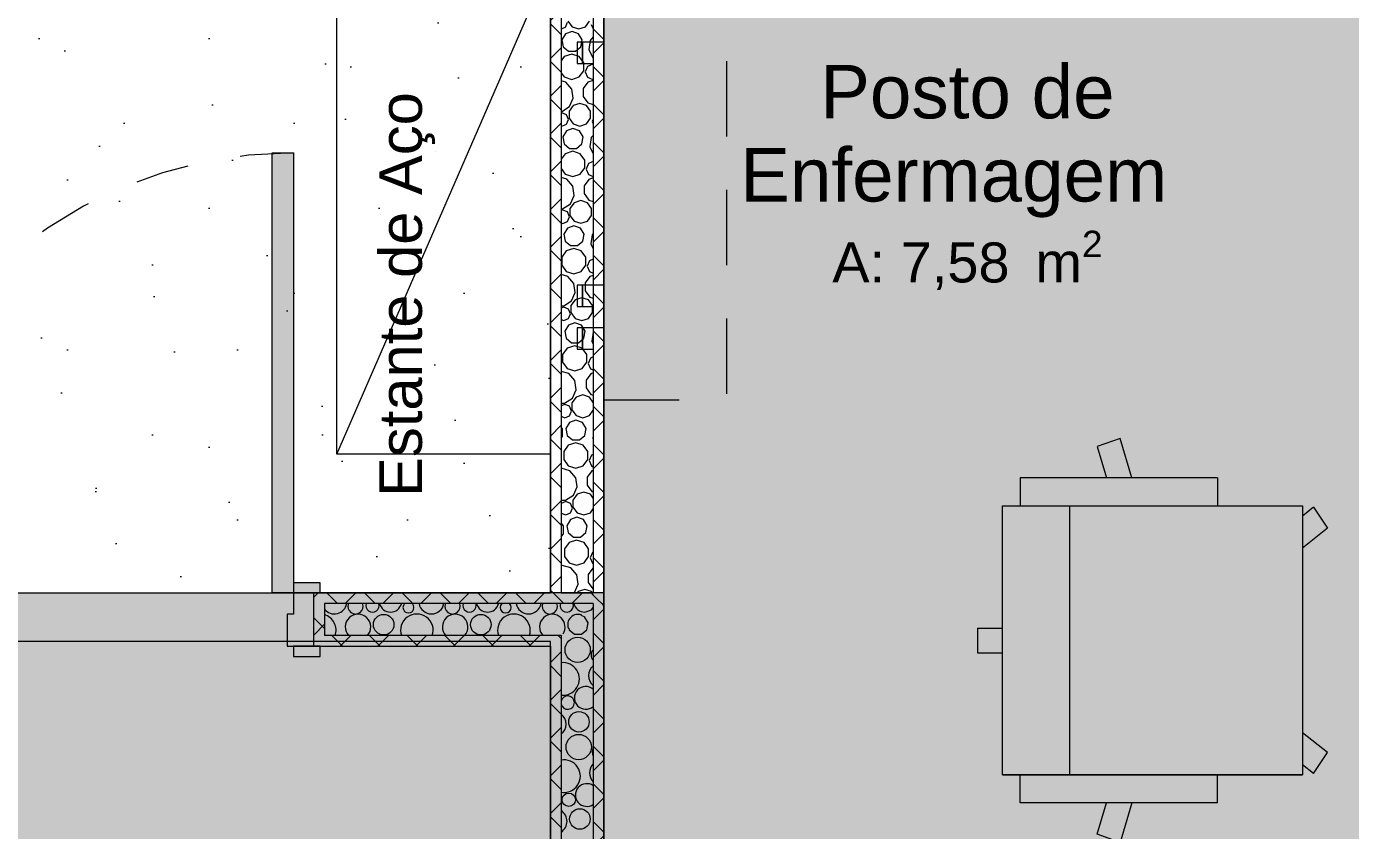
# Model space of a CAD drawing. Header units: metres. Extents: x -77 to 21.6, y -70.6 to -27.7.
# Drawn here: x -59.845 to -57.366, y -35.349 to -33.843 of the extents above; entities that cross this region are included whole.
import ezdxf

# ---------------------------------------------------------------- set-up
doc = ezdxf.new("R2010")
doc.units = ezdxf.units.M
doc.header["$MEASUREMENT"] = 0
doc.linetypes.add('Dashed', pattern=[0.07, 0.045, -0.025])
doc.linetypes.add('Hidden Line', pattern=[0.195611, 0.141111, -0.0545])
for name, color, linetype, lineweight, true_color in [('EQUIP - AR CONDICIONADO_Caneta_No__167', 7, 'Continuous', 13, 0x0035d5), ('LAJES.EST_Caneta_No__18', 7, 'Continuous', 0, 0xdfdfdf), ('LAJES.EST_Caneta_No__254', 7, 'Continuous', 0, 0xd1c9ad), ('MOBILIÁRIO_Caneta_No__19', 7, 'Continuous', 0, 0xe9e9e9), ('Portas Archicad_Caneta_No__9', 7, 'Continuous', 5, 0x020202), ('Portas Archicad_Caneta_No__97', 7, 'Continuous', 5, 0x6b6b6b), ('ZONA_Caneta_No__56', 7, 'Continuous', 0, 0xffe495)]:
    doc.layers.add(name, color=color, linetype=linetype, lineweight=lineweight, true_color=true_color)
for name, color, linetype, lineweight in [('LAJES.EST_Caneta_No__241', 7, 'Continuous', 13), ('LAJES.EST_Caneta_No__96', 252, 'Continuous', 0), ('MOBILIÁRIO_Caneta_No__96', 252, 'Continuous', 0), ('NOTAS-LAYOUT.EXEC_Caneta_No__99', 7, 'Continuous', 20), ('PAREDE CONSTRUIR_Caneta_No__241', 7, 'Continuous', 13), ('PAREDE CONSTRUIR_Caneta_No__83', 84, 'Continuous', 0), ('PAREDE CONSTRUIR_Caneta_No__96', 252, 'Continuous', 0), ('Portas Archicad_Caneta_No__241', 7, 'Continuous', 13), ('Selos de Zona Archicad_Caneta_No__11', 7, 'Continuous', 5)]:
    doc.layers.add(name, color=color, linetype=linetype, lineweight=lineweight)
for name, color, linetype in [('MOBILIÁRIO', 7, 'Continuous'), ('NOTAS-LAYOUT.EXEC', 7, 'Continuous'), ('PAREDE CONSTRUIR', 7, 'Continuous'), ('Portas Archicad', 7, 'Continuous'), ('ZONA', 7, 'Continuous')]:
    doc.layers.add(name, color=color, linetype=linetype)
doc.styles.add('GENERATED_STYLE_1', font='arial.ttf')
pattern_1 = [(45, (0, 0.5), (-0.159099, 0.159099), [0, -0.15, 0, -0.225]), (110, (0.5, 0.5), (0.21143084, 0.07695453), [0, -0.11, 0, -0.19])]
pattern_2 = [(45, (0, 0), (-0.03535534, 0.03535534), []), (135, (0, 0), (0.03535534, 0.03535534), [])]

# ---------------------------------------------------------------- blocks, each defined once
blk = doc.blocks.new('Posto de Enfermagem_9_15_6', base_point=(-58.0832, -34.1078))
at = {"layer": 'Selos de Zona Archicad_Caneta_No__11', "color": 7, "lineweight": 5, "insert": (-58.0832, -33.9151), "char_height": 0.1, "width": 1, "attachment_point": 2, "line_spacing_factor": 0.934219, "style": 'GENERATED_STYLE_1'}
blk.add_mtext('\\A1;{\\pqc;\\pt0,0.55;\\fArial|b0|i0|c0|p0;\\W1.000000;Posto de Enfermagem\\fArial|b0|i0|c0|p0;\\W1.000000;\\A1{\\H.66x;\\S^  ;}\\fArial|b0|i0|c0|p0;\\W1.000000;\\fArial|b0|i0|c0|p0;\\W1.000000;\\A1{\\H.66x;\\S^  ;}}', dxfattribs=at)
at = {"layer": 'Selos de Zona Archicad_Caneta_No__11', "color": 7, "lineweight": 5, "insert": (-58.0832, -34.2255), "char_height": 0.075, "attachment_point": 2, "style": 'GENERATED_STYLE_1'}
blk.add_mtext('\\A1;{\\pqc;\\pt0,0.55;\\fArial|b0|i0|c0|p0;\\W1.000000;A: 7,58\\fArial|b0|i0|c0|p0;\\W1.000000;\\A1{\\H.66x;\\S^  ;}\\fArial|b0|i0|c0|p0;\\W1.000000; m\\fArial|b0|i0|c0|p0;\\W1.000000;\\A1{\\H.66x;\\S2^  ;}}', dxfattribs=at)
blk = doc.blocks.new('*X75')
at = {"layer": 'PAREDE CONSTRUIR_Caneta_No__96', "color": 252, "linetype": 'Continuous', "lineweight": 0}
for centre, radius, start, end in [((-58.8333, -34.9272), 0.0125, 214.0469, 15.9768), ((-58.7996, -34.9183), 0.0213, 194.7425, 270.1726), ((-58.8604, -34.9677), 0.0239, 328.5151, 45.581), ((-58.8124, -34.9632), 0.0192, 68.4866, 201.5134)]:
    blk.add_arc(centre, radius, start, end, dxfattribs=at)
blk = doc.blocks.new('*X76')
at = {"layer": 'PAREDE CONSTRUIR_Caneta_No__96', "color": 252, "linetype": 'Continuous', "lineweight": 0}
for p, q in [((-58.8001, -34.9486), (-58.8063, -34.9463)), ((-58.7935, -34.9599), (-58.8001, -34.9486)), ((-58.7995, -34.9396), (-58.7871, -34.9356)), ((-58.7871, -34.9356), (-58.7837, -34.9308)), ((-58.8296, -34.9696), (-58.829, -34.9728)), ((-58.829, -34.9728), (-58.819, -34.9813)), ((-58.8058, -34.9813), (-58.7958, -34.9728)), ((-58.7958, -34.9728), (-58.7935, -34.9599)), ((-58.819, -34.9813), (-58.8058, -34.9813))]:
    blk.add_line(p, q, dxfattribs=at)
blk = doc.blocks.new('*X77')
at = {"layer": 'PAREDE CONSTRUIR_Caneta_No__96', "color": 252, "linetype": 'Continuous', "lineweight": 0}
for centre, radius in [((-58.8129, -35.0104), 0.0237), ((-58.8105, -35.1452), 0.0192), ((-58.811, -35.1924), 0.0237), ((-58.8296, -35.2912), 0.0125), ((-58.8087, -35.3272), 0.0192)]:
    blk.add_circle(centre, radius, dxfattribs=at)
for centre, radius, start, end in [((-58.8604, -34.9677), 0.0239, 314.419, 317.534), ((-58.7734, -35.02), 0.0143, 136.2634, 223.7366), ((-58.8403, -35.0649), 0.0306, 263.6659, 96.3341), ((-58.7686, -35.0586), 0.0239, 129.4586, 230.5414), ((-58.7978, -35.1003), 0.0213, 48.5933, 311.4067), ((-58.8315, -35.1092), 0.0125, 192.4597, 167.5403), ((-58.8586, -35.1496), 0.0239, 308.4756, 51.5244), ((-58.7715, -35.202), 0.0143, 148.4535, 211.5465), ((-58.8385, -35.2469), 0.0306, 260.1601, 99.8399), ((-58.7667, -35.2406), 0.0239, 135.4991, 224.5009), ((-58.7959, -35.2823), 0.0213, 54.9517, 305.0483), ((-58.8567, -35.3316), 0.0239, 302.988, 57.012)]:
    blk.add_arc(centre, radius, start, end, dxfattribs=at)
blk = doc.blocks.new('*X125')
at = {"layer": 'PAREDE CONSTRUIR_Caneta_No__96', "color": 252, "linetype": 'Continuous', "lineweight": 0}
for centre in [(-59.1761, -34.9632), (-58.9942, -34.9632)]:
    blk.add_circle(centre, 0.0192, dxfattribs=at)
for centre, radius, start, end in [((-59.2685, -34.9194), 0.0237, 218.0146, 349.4516), ((-59.2289, -34.929), 0.0143, 158.5652, 21.4348), ((-59.197, -34.9272), 0.0125, 164.0233, 15.9767), ((-59.1633, -34.9183), 0.0213, 194.7425, 345.2575), ((-59.1297, -34.9311), 0.0103, 135.1079, 44.8921), ((-59.0866, -34.9194), 0.0237, 190.5484, 349.4516), ((-59.0471, -34.929), 0.0143, 158.5652, 21.4348), ((-59.0152, -34.9272), 0.0125, 164.0233, 15.9767), ((-58.9815, -34.9183), 0.0213, 194.7426, 345.2574), ((-58.9478, -34.9311), 0.0103, 135.1079, 44.892), ((-58.9048, -34.9194), 0.0237, 190.5484, 349.4516), ((-58.8652, -34.929), 0.0143, 158.5653, 21.4347), ((-58.8333, -34.9272), 0.0125, 164.0234, 214.0469), ((-59.2959, -34.9739), 0.0306, 341.1757, 73.2907), ((-59.2241, -34.9677), 0.0239, 317.534, 222.466), ((-59.114, -34.9739), 0.0306, 341.1757, 198.8243), ((-59.0423, -34.9677), 0.0239, 317.534, 222.466), ((-58.9322, -34.9739), 0.0306, 341.1757, 198.8243), ((-58.8604, -34.9677), 0.0239, 45.581, 222.466)]:
    blk.add_arc(centre, radius, start, end, dxfattribs=at)
blk = doc.blocks.new('Door 26_9')
at = {"layer": 'Portas Archicad', "linetype": 'Continuous', "lineweight": 0, "true_color": 0xffffff}
for points in [[(0.412, 0.824), (0.372, 0.824), (0.372, 0), (0.412, 0)], [(-0.412, 0.019), (-0.462, 0.019), (-0.462, 0), (-0.412, 0)], [(-0.4, -0.1), (-0.4, -0.04), (-0.412, -0.04), (-0.412, 0), (-0.45, 0), (-0.45, -0.1)], [(0.45, -0.1), (0.45, 0), (0.412, 0), (0.412, -0.04), (0.4, -0.04), (0.4, -0.1)], [(0.412, 0), (0.462, 0), (0.462, 0.019), (0.412, 0.019)], [(-0.412, -0.1), (-0.462, -0.1), (-0.462, -0.119), (-0.412, -0.119)], [(0.412, -0.119), (0.462, -0.119), (0.462, -0.1), (0.412, -0.1)]]:
    blk.add_hatch(color=7, dxfattribs=at).paths.add_polyline_path(points)
at = {"layer": 'Portas Archicad_Caneta_No__241', "color": 7, "linetype": 'Continuous', "lineweight": 13}
for p, q in [((-0.462, 0), (-0.45, 0)), ((-0.462, 0), (-0.45, 0)), ((-0.45, -0.02), (-0.45, 0)), ((-0.45, -0.02), (-0.45, 0)), ((-0.45, -0.02), (-0.45, 0)), ((-0.45, -0.02), (-0.45, 0)), ((0.45, 0), (0.462, 0)), ((0.45, 0), (0.462, 0)), ((0.45, -0.02), (0.45, 0)), ((0.45, -0.02), (0.45, 0)), ((0.45, -0.02), (0.45, 0)), ((0.45, -0.02), (0.45, 0)), ((-0.45, -0.08), (-0.45, -0.02)), ((-0.45, -0.08), (-0.45, -0.02)), ((-0.45, -0.08), (-0.45, -0.02)), ((-0.45, -0.08), (-0.45, -0.02)), ((0.45, -0.08), (0.45, -0.02)), ((0.45, -0.08), (0.45, -0.02)), ((0.45, -0.08), (0.45, -0.02)), ((0.45, -0.08), (0.45, -0.02)), ((-0.45, -0.1), (-0.45, -0.08)), ((-0.45, -0.1), (-0.45, -0.08)), ((0.45, -0.1), (0.45, -0.08)), ((0.45, -0.1), (0.45, -0.08)), ((-0.462, -0.1), (-0.45, -0.1)), ((-0.462, -0.1), (-0.45, -0.1)), ((0.45, -0.1), (0.462, -0.1)), ((0.45, -0.1), (0.462, -0.1))]:
    blk.add_line(p, q, dxfattribs=at)
at = {"layer": 'Portas Archicad_Caneta_No__9', "color": 18, "linetype": 'Continuous', "lineweight": 5, "true_color": 0x020202}
for p, q in [((0.372, 0), (0.372, 0.824)), ((0.372, 0.824), (0.412, 0.824)), ((0.412, 0.824), (0.412, 0)), ((-0.412, 0.019), (-0.462, 0.019)), ((-0.462, 0.019), (-0.462, 0)), ((-0.462, 0), (-0.412, 0)), ((-0.412, 0), (-0.45, 0)), ((-0.45, 0), (-0.45, -0.1)), ((-0.412, 0), (-0.412, 0.019)), ((-0.412, -0.04), (-0.412, 0)), ((0.412, 0), (0.372, 0)), ((0.462, 0.019), (0.412, 0.019)), ((0.412, 0.019), (0.412, 0)), ((0.412, 0), (0.462, 0)), ((0.45, 0), (0.412, 0)), ((0.412, 0), (0.412, -0.04)), ((0.45, -0.1), (0.45, 0)), ((0.462, 0), (0.462, 0.019)), ((-0.4, -0.04), (-0.412, -0.04)), ((-0.4, -0.1), (-0.4, -0.04)), ((0.412, -0.04), (0.4, -0.04)), ((0.4, -0.04), (0.4, -0.1)), ((-0.412, -0.1), (-0.462, -0.1)), ((-0.462, -0.1), (-0.462, -0.119)), ((-0.462, -0.119), (-0.412, -0.119)), ((-0.45, -0.1), (-0.4, -0.1)), ((-0.412, -0.119), (-0.412, -0.1)), ((0.4, -0.1), (0.45, -0.1)), ((0.462, -0.1), (0.412, -0.1)), ((0.412, -0.1), (0.412, -0.119)), ((0.412, -0.119), (0.462, -0.119)), ((0.462, -0.119), (0.462, -0.1))]:
    blk.add_line(p, q, dxfattribs=at)
at = {"layer": 'Portas Archicad_Caneta_No__97', "color": 251, "linetype": 'Dashed', "lineweight": 5, "true_color": 0x6b6b6b}
blk.add_arc((0.412, 0), 0.824, 90, 180, dxfattribs=at)
blk = doc.blocks.new('*X140')
at = {"layer": 'PAREDE CONSTRUIR_Caneta_No__96', "color": 252, "linetype": 'Continuous', "lineweight": 0}
for p, q in [((-58.8356, -33.8441), (-58.8319, -33.8352)), ((-58.831, -33.8329), (-58.8233, -33.8436)), ((-58.7983, -33.8436), (-58.7905, -33.8329)), ((-58.7874, -33.8391), (-58.7844, -33.8464)), ((-58.8437, -33.8475), (-58.8356, -33.8441)), ((-58.8358, -33.8566), (-58.8424, -33.8679)), ((-58.8235, -33.8521), (-58.8358, -33.8566)), ((-58.8112, -33.8566), (-58.8235, -33.8521)), ((-58.8233, -33.8436), (-58.8108, -33.8476)), ((-58.8046, -33.8679), (-58.8112, -33.8566)), ((-58.8108, -33.8476), (-58.7983, -33.8436)), ((-58.7837, -33.8627), (-58.7893, -33.8692)), ((-58.7844, -33.8464), (-58.7837, -33.8467)), ((-58.8424, -33.8679), (-58.8401, -33.8809)), ((-58.8401, -33.8809), (-58.8301, -33.8893)), ((-58.817, -33.8893), (-58.8069, -33.8809)), ((-58.8069, -33.8809), (-58.8046, -33.8679)), ((-58.7893, -33.8692), (-58.7918, -33.8863)), ((-58.7918, -33.8863), (-58.7846, -33.9019)), ((-58.8379, -33.8993), (-58.8437, -33.9073)), ((-58.824, -33.8948), (-58.8379, -33.8993)), ((-58.8301, -33.8893), (-58.817, -33.8893)), ((-58.8101, -33.8993), (-58.824, -33.8948)), ((-58.8015, -33.9111), (-58.8101, -33.8993)), ((-58.8015, -33.9258), (-58.8015, -33.9111)), ((-58.7845, -33.9137), (-58.7946, -33.9179)), ((-58.7846, -33.9019), (-58.7837, -33.9025)), ((-58.7837, -33.914), (-58.7845, -33.9137)), ((-58.8437, -33.9296), (-58.8379, -33.9376)), ((-58.8379, -33.9376), (-58.824, -33.9421)), ((-58.824, -33.9421), (-58.8101, -33.9376)), ((-58.8101, -33.9376), (-58.8015, -33.9258)), ((-58.7946, -33.9179), (-58.7988, -33.928)), ((-58.7988, -33.928), (-58.7946, -33.9381)), ((-58.7946, -33.9381), (-58.7845, -33.9423)), ((-58.8349, -33.9472), (-58.8437, -33.9446)), ((-58.8236, -33.9602), (-58.8349, -33.9472)), ((-58.8212, -33.9773), (-58.8236, -33.9602)), ((-58.7937, -33.9474), (-58.8024, -33.9593)), ((-58.8024, -33.9593), (-58.8024, -33.974)), ((-58.7837, -33.9441), (-58.7937, -33.9474)), ((-58.7845, -33.9423), (-58.7837, -33.942)), ((-58.8283, -33.9929), (-58.8212, -33.9773)), ((-58.8089, -33.9871), (-58.8214, -33.9911)), ((-58.7964, -33.9911), (-58.8089, -33.9871)), ((-58.8024, -33.974), (-58.7937, -33.986)), ((-58.7937, -33.986), (-58.7837, -33.9892)), ((-58.8437, -34.0023), (-58.8428, -34.0023)), ((-58.8426, -34.0047), (-58.8437, -34.0052)), ((-58.8428, -34.0023), (-58.8283, -33.9929)), ((-58.8337, -34.0084), (-58.8426, -34.0047)), ((-58.8301, -34.0172), (-58.8337, -34.0084)), ((-58.8214, -33.9911), (-58.8291, -34.0018)), ((-58.8291, -34.0018), (-58.8291, -34.0149)), ((-58.7887, -34.0018), (-58.7964, -33.9911)), ((-58.7887, -34.0149), (-58.7887, -34.0018)), ((-58.8437, -34.0293), (-58.8426, -34.0298)), ((-58.8426, -34.0298), (-58.8337, -34.0261)), ((-58.8217, -34.0341), (-58.834, -34.0386)), ((-58.8337, -34.0261), (-58.8301, -34.0172)), ((-58.8291, -34.0149), (-58.8214, -34.0256)), ((-58.8093, -34.0386), (-58.8217, -34.0341)), ((-58.8214, -34.0256), (-58.8089, -34.0296)), ((-58.8089, -34.0296), (-58.7964, -34.0256)), ((-58.7964, -34.0256), (-58.7887, -34.0149)), ((-58.7837, -34.0166), (-58.7856, -34.0211)), ((-58.7856, -34.0211), (-58.7837, -34.0255)), ((-58.834, -34.0386), (-58.8405, -34.0499)), ((-58.8405, -34.0499), (-58.8383, -34.0628)), ((-58.8028, -34.0499), (-58.8093, -34.0386)), ((-58.8051, -34.0628), (-58.8028, -34.0499)), ((-58.7874, -34.0512), (-58.7899, -34.0683)), ((-58.7837, -34.0469), (-58.7874, -34.0512)), ((-58.8361, -34.0813), (-58.8437, -34.0918)), ((-58.8383, -34.0628), (-58.8282, -34.0713)), ((-58.8222, -34.0768), (-58.8361, -34.0813)), ((-58.8282, -34.0713), (-58.8151, -34.0713)), ((-58.8083, -34.0813), (-58.8222, -34.0768)), ((-58.8151, -34.0713), (-58.8051, -34.0628)), ((-58.7997, -34.0931), (-58.8083, -34.0813)), ((-58.7899, -34.0683), (-58.7837, -34.0818)), ((-58.8437, -34.1091), (-58.8361, -34.1196)), ((-58.8083, -34.1196), (-58.7997, -34.1078)), ((-58.7997, -34.1078), (-58.7997, -34.0931)), ((-58.7928, -34.0999), (-58.797, -34.11)), ((-58.797, -34.11), (-58.7928, -34.1201)), ((-58.7837, -34.0961), (-58.7928, -34.0999)), ((-58.8331, -34.1291), (-58.8437, -34.126)), ((-58.8361, -34.1196), (-58.8222, -34.1241)), ((-58.8218, -34.1422), (-58.8331, -34.1291)), ((-58.8222, -34.1241), (-58.8083, -34.1196)), ((-58.7918, -34.1294), (-58.8005, -34.1413)), ((-58.7928, -34.1201), (-58.7837, -34.1239)), ((-58.7837, -34.1267), (-58.7918, -34.1294)), ((-58.8265, -34.1749), (-58.8193, -34.1593)), ((-58.8193, -34.1593), (-58.8218, -34.1422)), ((-58.8005, -34.1413), (-58.8005, -34.156)), ((-58.8005, -34.156), (-58.7918, -34.168)), ((-58.8437, -34.1843), (-58.841, -34.1843)), ((-58.841, -34.1843), (-58.8265, -34.1749)), ((-58.8196, -34.1731), (-58.8273, -34.1838)), ((-58.8273, -34.1838), (-58.8273, -34.1969)), ((-58.8071, -34.1691), (-58.8196, -34.1731)), ((-58.7946, -34.1731), (-58.8071, -34.1691)), ((-58.7868, -34.1838), (-58.7946, -34.1731)), ((-58.7918, -34.168), (-58.7837, -34.1706)), ((-58.7868, -34.1969), (-58.7868, -34.1838)), ((-58.8407, -34.1867), (-58.8437, -34.1879)), ((-58.8437, -34.2105), (-58.8407, -34.2118)), ((-58.8319, -34.1904), (-58.8407, -34.1867)), ((-58.8407, -34.2118), (-58.8319, -34.2081)), ((-58.8282, -34.1992), (-58.8319, -34.1904)), ((-58.8319, -34.2081), (-58.8282, -34.1992)), ((-58.8273, -34.1969), (-58.8196, -34.2076)), ((-58.8196, -34.2076), (-58.8071, -34.2116)), ((-58.8071, -34.2116), (-58.7946, -34.2076)), ((-58.7946, -34.2076), (-58.7868, -34.1969)), ((-58.8321, -34.2206), (-58.8387, -34.2319)), ((-58.8387, -34.2319), (-58.8364, -34.2448)), ((-58.8198, -34.2161), (-58.8321, -34.2206)), ((-58.8075, -34.2206), (-58.8198, -34.2161)), ((-58.8009, -34.2319), (-58.8075, -34.2206)), ((-58.8032, -34.2448), (-58.8009, -34.2319)), ((-58.7856, -34.2332), (-58.788, -34.2502)), ((-58.7837, -34.231), (-58.7856, -34.2332)), ((-58.8364, -34.2448), (-58.8264, -34.2533)), ((-58.8203, -34.2588), (-58.8342, -34.2633)), ((-58.8264, -34.2533), (-58.8132, -34.2533)), ((-58.8064, -34.2633), (-58.8203, -34.2588)), ((-58.8132, -34.2533), (-58.8032, -34.2448)), ((-58.788, -34.2502), (-58.7837, -34.2597)), ((-58.8342, -34.2633), (-58.8428, -34.2751)), ((-58.8428, -34.2751), (-58.8428, -34.2897)), ((-58.7978, -34.2751), (-58.8064, -34.2633)), ((-58.7978, -34.2897), (-58.7978, -34.2751)), ((-58.7909, -34.2819), (-58.7951, -34.292)), ((-58.7837, -34.2789), (-58.7909, -34.2819)), ((-58.8312, -34.3111), (-58.8437, -34.3075)), ((-58.8428, -34.2897), (-58.8342, -34.3016)), ((-58.8342, -34.3016), (-58.8203, -34.3061)), ((-58.8203, -34.3061), (-58.8064, -34.3016)), ((-58.8064, -34.3016), (-58.7978, -34.2897)), ((-58.7951, -34.292), (-58.7909, -34.3021)), ((-58.7909, -34.3021), (-58.7837, -34.3051)), ((-58.7837, -34.3093), (-58.79, -34.3114)), ((-58.8199, -34.3242), (-58.8312, -34.3111)), ((-58.8175, -34.3412), (-58.8199, -34.3242)), ((-58.79, -34.3114), (-58.7987, -34.3233)), ((-58.7987, -34.3233), (-58.7987, -34.338)), ((-58.8391, -34.3663), (-58.8246, -34.3569)), ((-58.8177, -34.3551), (-58.8254, -34.3658)), ((-58.8246, -34.3569), (-58.8175, -34.3412)), ((-58.8052, -34.3511), (-58.8177, -34.3551)), ((-58.7927, -34.3551), (-58.8052, -34.3511)), ((-58.7987, -34.338), (-58.79, -34.35)), ((-58.785, -34.3658), (-58.7927, -34.3551)), ((-58.79, -34.35), (-58.7837, -34.352)), ((-58.8437, -34.3663), (-58.8391, -34.3663)), ((-58.8389, -34.3687), (-58.8437, -34.3707)), ((-58.83, -34.3724), (-58.8389, -34.3687)), ((-58.8264, -34.3812), (-58.83, -34.3724)), ((-58.83, -34.3901), (-58.8264, -34.3812)), ((-58.8254, -34.3658), (-58.8254, -34.3789)), ((-58.8254, -34.3789), (-58.8177, -34.3896)), ((-58.7927, -34.3896), (-58.785, -34.3789)), ((-58.785, -34.3789), (-58.785, -34.3658)), ((-58.8437, -34.3918), (-58.8389, -34.3938)), ((-58.8389, -34.3938), (-58.83, -34.3901)), ((-58.8303, -34.4026), (-58.8368, -34.4139)), ((-58.818, -34.3981), (-58.8303, -34.4026)), ((-58.8056, -34.4026), (-58.818, -34.3981)), ((-58.8177, -34.3896), (-58.8052, -34.3936)), ((-58.7991, -34.4139), (-58.8056, -34.4026)), ((-58.8052, -34.3936), (-58.7927, -34.3896)), ((-58.8433, -34.4143), (-58.8437, -34.4137)), ((-58.8437, -34.4296), (-58.8433, -34.429)), ((-58.8433, -34.429), (-58.8433, -34.4143)), ((-58.8368, -34.4139), (-58.8346, -34.4268)), ((-58.8346, -34.4268), (-58.8245, -34.4353)), ((-58.8114, -34.4353), (-58.8013, -34.4268)), ((-58.8013, -34.4268), (-58.7991, -34.4139)), ((-58.7837, -34.4152), (-58.7862, -34.4322)), ((-58.7862, -34.4322), (-58.7837, -34.4377)), ((-58.7837, -34.4151), (-58.7837, -34.4152)), ((-58.8324, -34.4453), (-58.841, -34.4571)), ((-58.841, -34.4571), (-58.841, -34.4717)), ((-58.8185, -34.4408), (-58.8324, -34.4453)), ((-58.8245, -34.4353), (-58.8114, -34.4353)), ((-58.8046, -34.4453), (-58.8185, -34.4408)), ((-58.796, -34.4571), (-58.8046, -34.4453)), ((-58.796, -34.4717), (-58.796, -34.4571)), ((-58.841, -34.4717), (-58.8324, -34.4836)), ((-58.8324, -34.4836), (-58.8185, -34.4881)), ((-58.8185, -34.4881), (-58.8046, -34.4836)), ((-58.8046, -34.4836), (-58.796, -34.4717)), ((-58.7891, -34.4639), (-58.7932, -34.474)), ((-58.7932, -34.474), (-58.7891, -34.4841)), ((-58.7837, -34.4617), (-58.7891, -34.4639)), ((-58.7891, -34.4841), (-58.7837, -34.4863)), ((-58.8294, -34.4931), (-58.8437, -34.4889)), ((-58.8181, -34.5062), (-58.8294, -34.4931)), ((-58.8156, -34.5232), (-58.8181, -34.5062)), ((-58.7881, -34.4934), (-58.7968, -34.5053)), ((-58.7968, -34.5053), (-58.7968, -34.52)), ((-58.7837, -34.4919), (-58.7881, -34.4934)), ((-58.8228, -34.5389), (-58.8156, -34.5232)), ((-58.8033, -34.5331), (-58.8159, -34.5371)), ((-58.7908, -34.5371), (-58.8033, -34.5331)), ((-58.7968, -34.52), (-58.7881, -34.532)), ((-58.7881, -34.532), (-58.7837, -34.5334)), ((-58.8437, -34.5483), (-58.8373, -34.5483)), ((-58.837, -34.5507), (-58.8437, -34.5534)), ((-58.8373, -34.5483), (-58.8228, -34.5389)), ((-58.8282, -34.5543), (-58.837, -34.5507)), ((-58.8245, -34.5632), (-58.8282, -34.5543)), ((-58.8159, -34.5371), (-58.8236, -34.5478)), ((-58.8236, -34.5478), (-58.8236, -34.5609)), ((-58.7837, -34.5469), (-58.7908, -34.5371)), ((-58.8437, -34.573), (-58.837, -34.5757)), ((-58.837, -34.5757), (-58.8282, -34.5721)), ((-58.8161, -34.5801), (-58.8284, -34.5846)), ((-58.8282, -34.5721), (-58.8245, -34.5632)), ((-58.8236, -34.5609), (-58.8159, -34.5716)), ((-58.8038, -34.5846), (-58.8161, -34.5801)), ((-58.8159, -34.5716), (-58.8033, -34.5756)), ((-58.8033, -34.5756), (-58.7908, -34.5716)), ((-58.7908, -34.5716), (-58.7837, -34.5618)), ((-58.8414, -34.5963), (-58.8437, -34.5931)), ((-58.8414, -34.611), (-58.8414, -34.5963)), ((-58.8284, -34.5846), (-58.835, -34.5959)), ((-58.835, -34.5959), (-58.8327, -34.6088)), ((-58.7972, -34.5959), (-58.8038, -34.5846)), ((-58.7995, -34.6088), (-58.7972, -34.5959)), ((-58.8437, -34.6142), (-58.8414, -34.611)), ((-58.8305, -34.6273), (-58.8391, -34.6391)), ((-58.8327, -34.6088), (-58.8227, -34.6173)), ((-58.8166, -34.6228), (-58.8305, -34.6273)), ((-58.8227, -34.6173), (-58.8095, -34.6173)), ((-58.8027, -34.6273), (-58.8166, -34.6228)), ((-58.8095, -34.6173), (-58.7995, -34.6088)), ((-58.7941, -34.6391), (-58.8027, -34.6273)), ((-58.7837, -34.6099), (-58.7843, -34.6142)), ((-58.7843, -34.6142), (-58.7837, -34.6156)), ((-58.8391, -34.6391), (-58.8391, -34.6537)), ((-58.8391, -34.6537), (-58.8305, -34.6656)), ((-58.8027, -34.6656), (-58.7941, -34.6537)), ((-58.7941, -34.6537), (-58.7941, -34.6391)), ((-58.7872, -34.6459), (-58.7914, -34.656)), ((-58.7914, -34.656), (-58.7872, -34.6661)), ((-58.7837, -34.6444), (-58.7872, -34.6459)), ((-58.8275, -34.6751), (-58.8437, -34.6704)), ((-58.8305, -34.6656), (-58.8166, -34.6701)), ((-58.8162, -34.6882), (-58.8275, -34.6751)), ((-58.8166, -34.6701), (-58.8027, -34.6656)), ((-58.7863, -34.6754), (-58.7949, -34.6873)), ((-58.7872, -34.6661), (-58.7837, -34.6675)), ((-58.7837, -34.6745), (-58.7863, -34.6754)), ((-58.8209, -34.7209), (-58.8138, -34.7052)), ((-58.8138, -34.7052), (-58.8162, -34.6882)), ((-58.7949, -34.6873), (-58.7949, -34.702)), ((-58.7949, -34.702), (-58.7863, -34.714)), ((-58.8437, -34.7303), (-58.8354, -34.7303)), ((-58.8354, -34.7303), (-58.8209, -34.7209)), ((-58.814, -34.7191), (-58.8217, -34.7298)), ((-58.8217, -34.7298), (-58.8217, -34.7429)), ((-58.8015, -34.7151), (-58.814, -34.7191)), ((-58.789, -34.7191), (-58.8015, -34.7151)), ((-58.7837, -34.7264), (-58.789, -34.7191)), ((-58.7863, -34.714), (-58.7837, -34.7148)), ((-58.8352, -34.7327), (-58.8437, -34.7362)), ((-58.8437, -34.7542), (-58.8352, -34.7577)), ((-58.8263, -34.7363), (-58.8352, -34.7327)), ((-58.8352, -34.7577), (-58.8263, -34.7541)), ((-58.8226, -34.7452), (-58.8263, -34.7363)), ((-58.8263, -34.7541), (-58.8226, -34.7452)), ((-58.8217, -34.7429), (-58.814, -34.7536)), ((-58.814, -34.7536), (-58.8015, -34.7576)), ((-58.8015, -34.7576), (-58.789, -34.7536)), ((-58.789, -34.7536), (-58.7837, -34.7463)), ((-58.8396, -34.7783), (-58.8437, -34.7726)), ((-58.8396, -34.793), (-58.8396, -34.7783)), ((-58.8266, -34.7666), (-58.8331, -34.7779)), ((-58.8331, -34.7779), (-58.8309, -34.7908)), ((-58.8142, -34.7621), (-58.8266, -34.7666)), ((-58.8019, -34.7666), (-58.8142, -34.7621)), ((-58.7954, -34.7779), (-58.8019, -34.7666)), ((-58.7976, -34.7908), (-58.7954, -34.7779)), ((-58.8437, -34.7987), (-58.8396, -34.793)), ((-58.8309, -34.7908), (-58.8208, -34.7993)), ((-58.8148, -34.8048), (-58.8287, -34.8093)), ((-58.8208, -34.7993), (-58.8077, -34.7993)), ((-58.8009, -34.8093), (-58.8148, -34.8048)), ((-58.8077, -34.7993), (-58.7976, -34.7908)), ((-58.8287, -34.8093), (-58.8373, -34.8211)), ((-58.8373, -34.8211), (-58.8373, -34.8357)), ((-58.7923, -34.8211), (-58.8009, -34.8093)), ((-58.7923, -34.8357), (-58.7923, -34.8211)), ((-58.7853, -34.8279), (-58.7895, -34.838)), ((-58.7837, -34.8272), (-58.7853, -34.8279)), ((-58.8422, -34.8523), (-58.8437, -34.8527)), ((-58.8256, -34.8571), (-58.8422, -34.8523)), ((-58.8373, -34.8357), (-58.8287, -34.8476)), ((-58.8287, -34.8476), (-58.8148, -34.8521)), ((-58.8148, -34.8521), (-58.8009, -34.8476)), ((-58.8009, -34.8476), (-58.7923, -34.8357)), ((-58.7895, -34.838), (-58.7853, -34.8481)), ((-58.7853, -34.8481), (-58.7837, -34.8488)), ((-58.8144, -34.8702), (-58.8256, -34.8571)), ((-58.8119, -34.8872), (-58.8144, -34.8702)), ((-58.7844, -34.8574), (-58.7931, -34.8693)), ((-58.7931, -34.8693), (-58.7931, -34.884)), ((-58.7837, -34.8571), (-58.7844, -34.8574)), ((-58.8204, -34.9038), (-58.8191, -34.9029)), ((-58.8191, -34.9029), (-58.8119, -34.8872)), ((-58.8121, -34.9011), (-58.8141, -34.9038)), ((-58.7996, -34.8971), (-58.8121, -34.9011)), ((-58.7871, -34.9011), (-58.7996, -34.8971)), ((-58.7931, -34.884), (-58.7844, -34.8959)), ((-58.7852, -34.9038), (-58.7871, -34.9011)), ((-58.7844, -34.8959), (-58.7837, -34.8962))]:
    blk.add_line(p, q, dxfattribs=at)
blk = doc.blocks.new('Flexible Shelf 26[9]_6', base_point=(-59.2637, -34.6437))
at = {"layer": 'MOBILIÁRIO_Caneta_No__96', "color": 252, "linetype": 'Continuous', "lineweight": 13}
blk.add_line((-59.2637, -34.6437), (-58.8637, -33.7237), dxfattribs=at)
at = {"layer": 'MOBILIÁRIO_Caneta_No__96', "color": 252, "linetype": 'Continuous', "lineweight": 13, "flags": 128}
blk.add_lwpolyline([(-59.2637, -34.6437), (-59.2637, -33.7237), (-58.8637, -33.7237), (-58.8637, -34.6437)], close=True, dxfattribs=at)
blk = doc.blocks.new('Ar Condicionado Split 20_2')
at = {"layer": 'EQUIP - AR CONDICIONADO_Caneta_No__167', "color": 162, "linetype": 'Hidden Line', "lineweight": 13, "true_color": 0x0035d5, "flags": 128}
for points in [[(0, 0), (0.23, 0), (0.23, 0.815), (0, 0.815)], [(-0.04, 0.67), (-0.05, 0.67), (-0.05, 0.63), (-0.04, 0.63)], [(0, 0.63), (0, 0.67), (-0.04, 0.67), (-0.04, 0.63)], [(-0.04, 0.215), (-0.05, 0.215), (-0.05, 0.175), (-0.04, 0.175)], [(0, 0.175), (0, 0.215), (-0.04, 0.215), (-0.04, 0.175)], [(-0.04, 0.135), (-0.05, 0.135), (-0.05, 0.095), (-0.04, 0.095)], [(0, 0.095), (0, 0.135), (-0.04, 0.135), (-0.04, 0.095)]]:
    blk.add_lwpolyline(points, close=True, dxfattribs=at)
blk = doc.blocks.new('Office Chair 04 26[50]_6', base_point=(-57.4143, -34.6178))
at = {"layer": 'MOBILIÁRIO_Caneta_No__19', "linetype": 'Continuous', "lineweight": 0, "true_color": 0xe9e9e9}
blk.add_hatch(color=254, dxfattribs=at).paths.add_polyline_path([(-57.9845, -35.2971), (-57.8228, -35.2971), (-57.8401, -35.3556), (-57.797, -35.371), (-57.7752, -35.2971), (-57.6146, -35.2971), (-57.6146, -35.2446), (-57.4557, -35.2446), (-57.4557, -35.2255), (-57.435, -35.242), (-57.4092, -35.2028), (-57.4557, -35.1656), (-57.4557, -34.8199), (-57.4092, -34.7827), (-57.435, -34.7435), (-57.4557, -34.76), (-57.4557, -34.7409), (-57.6146, -34.7409), (-57.6146, -34.6884), (-57.7752, -34.6884), (-57.797, -34.6145), (-57.8401, -34.6299), (-57.8228, -34.6884), (-57.9845, -34.6884), (-57.9845, -34.7409), (-58.0173, -34.7409), (-58.0173, -34.9697), (-58.0643, -34.9697), (-58.0643, -35.0158), (-58.0173, -35.0158), (-58.0173, -35.2446), (-57.9845, -35.2446)])
at = {"layer": 'MOBILIÁRIO_Caneta_No__96', "color": 252, "linetype": 'Continuous', "lineweight": 0}
for p, q in [((-57.797, -34.6145), (-57.8401, -34.6299)), ((-57.8401, -34.6299), (-57.8228, -34.6884)), ((-57.7752, -34.6884), (-57.797, -34.6145)), ((-57.6146, -34.6884), (-57.9845, -34.6884)), ((-57.9845, -34.6884), (-57.9845, -34.7409)), ((-57.6146, -34.6884), (-57.6146, -34.7409)), ((-57.6146, -34.6884), (-57.6146, -34.7409)), ((-58.0173, -35.2446), (-58.0173, -34.7409)), ((-58.0173, -34.7409), (-57.4557, -34.7409)), ((-58.0173, -34.7409), (-57.4557, -34.7409)), ((-57.8919, -34.7409), (-57.8919, -35.2446)), ((-57.4557, -34.7409), (-57.4557, -35.2446)), ((-57.435, -34.7435), (-57.4557, -34.76)), ((-57.435, -34.7435), (-57.4092, -34.7827)), ((-57.4092, -34.7827), (-57.4557, -34.8199)), ((-58.0643, -34.9697), (-58.0173, -34.9697)), ((-58.0643, -34.9697), (-58.0643, -35.0158)), ((-58.0643, -35.0158), (-58.0173, -35.0158)), ((-57.4092, -35.2028), (-57.4557, -35.1656)), ((-57.435, -35.242), (-57.4092, -35.2028)), ((-57.435, -35.242), (-57.4557, -35.2255)), ((-58.0173, -35.2446), (-57.4557, -35.2446)), ((-57.4557, -35.2446), (-58.0173, -35.2446)), ((-58.0173, -35.2446), (-57.4557, -35.2446)), ((-57.9845, -35.2971), (-57.9845, -35.2446)), ((-57.6146, -35.2971), (-57.6146, -35.2446)), ((-57.6146, -35.2971), (-57.6146, -35.2446)), ((-57.6146, -35.2971), (-57.9845, -35.2971)), ((-57.8401, -35.3556), (-57.8228, -35.2971)), ((-57.7752, -35.2971), (-57.797, -35.371)), ((-57.797, -35.371), (-57.8401, -35.3556))]:
    blk.add_line(p, q, dxfattribs=at)
blk = doc.blocks.new('Label_142_6', base_point=(-59.2089, -34.6064))
at = {"layer": 'NOTAS-LAYOUT.EXEC_Caneta_No__99', "color": 7, "lineweight": 20, "insert": (-59.1845, -34.2323), "char_height": 0.08, "attachment_point": 2, "rotation": 90, "style": 'GENERATED_STYLE_1'}
blk.add_mtext('\\A1;{\\pqc;\\pt0,99;\\fArial|b0|i0|c0|p0;\\W1.000000;Estante de Aço\\fArial|b0|i0|c0|p0;\\W1.000000;\\A1{\\H.66x;\\S^  ;}\\fArial|b0|i0|c0|p0;\\W1.000000;\\fArial|b0|i0|c0|p0;\\W1.000000;\\A1{\\H.66x;\\S^  ;}\\fArial|b0|i0|c0|p0;\\W1.000000;\\fArial|b0|i0|c0|p0;\\W1.000000;\\fArial|b0|i0|c0|p0;\\W1.000000;\\fArial|b0|i0|c0|p0;\\W1.000000;\\fArial|b0|i0|c0|p0;\\W1.000000;\\fArial|b0|i0|c0|p0;\\W1.000000;\\fArial|b0|i0|c0|p0;\\W1.000000;\\A1{\\H.66x;\\S^  ;}\\fArial|b0|i0|c0|p0;\\W1.000000;\\fArial|b0|i0|c0|p0;\\W1.000000;\\A1{\\H.66x;\\S^  ;}\\fArial|b0|i0|c0|p0;\\W1.000000;\\fArial|b0|i0|c0|p0;\\W1.000000;\\fArial|b0|i0|c0|p0;\\W1.000000;\\fArial|b0|i0|c0|p0;\\W1.000000;\\fArial|b0|i0|c0|p0;\\W1.000000;\\fArial|b0|i0|c0|p0;\\W1.000000;\\fArial|b0|i0|c0|p0;\\W1.000000;\\A1{\\H.66x;\\S^  ;}\\fArial|b0|i0|c0|p0;\\W1.000000;\\fArial|b0|i0|c0|p0;\\W1.000000;\\A1{\\H.66x;\\S^  ;}\\fArial|b0|i0|c0|p0;\\W1.000000;\\fArial|b0|i0|c0|p0;\\W1.000000;\\fArial|b0|i0|c0|p0;\\W1.000000;\\fArial|b0|i0|c0|p0;\\W1.000000;\\fArial|b0|i0|c0|p0;\\W1.000000;\\fArial|b0|i0|c0|p0;\\W1.000000;\\fArial|b0|i0|c0|p0;\\W1.000000;\\A1{\\H.66x;\\S^  ;}\\fArial|b0|i0|c0|p0;\\W1.000000;\\fArial|b0|i0|c0|p0;\\W1.000000;\\A1{\\H.66x;\\S^  ;}\\fArial|b0|i0|c0|p0;\\W1.000000;\\fArial|b0|i0|c0|p0;\\W1.000000;\\fArial|b0|i0|c0|p0;\\W1.000000;\\fArial|b0|i0|c0|p0;\\W1.000000;\\fArial|b0|i0|c0|p0;\\W1.000000;\\fArial|b0|i0|c0|p0;\\W1.000000;\\fArial|b0|i0|c0|p0;\\W1.000000;\\A1{\\H.66x;\\S^  ;}\\fArial|b0|i0|c0|p0;\\W1.000000;\\fArial|b0|i0|c0|p0;\\W1.000000;\\A1{\\H.66x;\\S^  ;}\\fArial|b0|i0|c0|p0;\\W1.000000;\\fArial|b0|i0|c0|p0;\\W1.000000;\\fArial|b0|i0|c0|p0;\\W1.000000;\\fArial|b0|i0|c0|p0;\\W1.000000;\\fArial|b0|i0|c0|p0;\\W1.000000;\\fArial|b0|i0|c0|p0;\\W1.000000;\\fArial|b0|i0|c0|p0;\\W1.000000;\\A1{\\H.66x;\\S^  ;}\\fArial|b0|i0|c0|p0;\\W1.000000;}', dxfattribs=at)

msp = doc.modelspace()

# ---------------------------------------------------------------- hatches: boundary and pattern name
at = {"layer": 'LAJES.EST_Caneta_No__18', "linetype": 'Continuous', "lineweight": 0, "true_color": 0xdfdfdf}
h = msp.add_hatch(dxfattribs=at)
h.set_pattern_fill('Piso_Externo__0006', color=254, style=0, pattern_type=2)
h.set_pattern_definition([(45, (0, 0.6), (-0.1909188, 0.1909188), [0, -0.18, 0, -0.27]), (110, (0.6, 0.6), (0.253717, 0.09234544), [0, -0.132, 0, -0.228])])
h.paths.add_polyline_path([(-76.514, -65.1016), (-73.814, -65.1016, -0.414214), (-75.814, -67.1016), (-66.814, -67.1016, -0.414214), (-68.814, -65.1016), (-68.814, -62.301), (-68.814, -45.4002, -0.414214), (-66.514, -43.1002), (-65.914, -43.1002), (-65.914, -42.3002), (-66.514, -42.3002), (-66.514, -38.2041), (-65.114, -38.2041), (-65.114, -36.7038), (-66.514, -36.7038), (-66.514, -32.5997), (-65.114, -32.5997), (-56.714, -32.5997), (-53.814, -32.5997), (-44.014, -32.5997), (-44.014, -42.3002), (-53.814, -42.3002), (-53.814, -47.1002), (-44.014, -47.1002), (-44.014, -50.8516), (-45.6136, -50.8516), (-45.6136, -52.3506), (-44.014, -52.3506), (-44.014, -60.3006), (-48.9163, -60.3006), (-48.9163, -61.1006), (-44.3609, -61.1006), (-44.3609, -67.1016), (-44.014, -67.1016), (-41.514, -67.1016), (-41.514, -28.1016), (-41.714, -28.1016), (-41.714, -60.3006), (-43.014, -60.3006), (-43.014, -30.0016), (-66.514, -30.0016), (-66.514, -28.1016), (-76.514, -28.1016)])
h.paths.add_polyline_path([(-73.814, -45.1016), (-76.314, -45.1016), (-76.314, -43.0892), (-75.7984, -43.0908, -0.414214), (-73.8139, -45.0876)], flags=0)
h.paths.add_polyline_path([(-73.814, -45.5846, -0.009328), (-73.814, -45.6604)], flags=0)
h.paths.add_polyline_path([(-52.814, -46.3002), (-52.814, -43.1002), (-44.014, -43.1002), (-44.014, -46.3002)], flags=0)
h.paths.add_polyline_path([(-67.714, -34.1), (-76.314, -34.1), (-76.314, -32.5997), (-67.714, -32.5997)], flags=0)
at = {"layer": 'LAJES.EST_Caneta_No__254', "linetype": 'Continuous', "lineweight": 0, "true_color": 0xd1c9ad}
h = msp.add_hatch(dxfattribs=at)
h.set_pattern_fill('Haie_OD_0006', color=9, style=0, pattern_type=2)
h.set_pattern_definition(pattern_1)
h.paths.add_polyline_path([(-65.114, -47.1002), (-66.514, -47.1002), (-66.514, -60.3006), (-56.514, -60.3006), (-44.014, -60.3006), (-44.014, -56.6006), (-50.5957, -56.6006), (-50.5957, -54.2479), (-52.6157, -54.2479), (-52.6157, -52.5506), (-50.5957, -52.5506), (-45.6136, -52.5506), (-45.6136, -50.8516), (-44.014, -50.8516), (-44.014, -47.1002), (-53.814, -47.1002), (-53.814, -42.3002), (-44.014, -42.3002), (-44.014, -37.1002), (-51.174, -37.1002), (-51.174, -32.5997), (-53.814, -32.5997), (-56.714, -32.5997), (-58.7637, -32.5997), (-58.7637, -34.9038), (-63.464, -34.9038), (-63.464, -36.5038), (-65.114, -36.5038), (-65.114, -38.4037), (-63.464, -38.4037), (-63.464, -42.1002), (-65.114, -42.1002), (-65.114, -42.3002)])
h.paths.add_polyline_path([(-60.5596, -42.1002), (-60.5596, -38.4037), (-58.8637, -38.4037), (-58.8637, -42.1002)], flags=0)
h.paths.add_polyline_path([(-59.064, -48.7001), (-59.064, -47.3002), (-56.714, -47.3002), (-56.714, -48.7001)], flags=0)
at = {"layer": 'LAJES.EST_Caneta_No__96', "linetype": 'Continuous', "lineweight": 0}
h = msp.add_hatch(dxfattribs=at)
h.set_pattern_fill('Haie_OD_0006', color=252, style=0, pattern_type=2)
h.set_pattern_definition(pattern_1)
h.paths.add_polyline_path([(-66.514, -36.7038), (-65.114, -36.7038), (-65.114, -36.5038), (-63.464, -36.5038), (-63.464, -34.9038), (-58.8637, -34.9038), (-58.8637, -32.5997), (-66.514, -32.5997), (-66.514, -32.7997), (-66.514, -36.5038)])
at = {"layer": 'PAREDE CONSTRUIR_Caneta_No__83', "linetype": 'Continuous', "lineweight": 0}
h = msp.add_hatch(dxfattribs=at)
h.set_pattern_fill('Placomur_0006', color=84, style=0, pattern_type=2)
h.set_pattern_definition(pattern_2)
h.paths.add_polyline_path([(-58.8637, -32.7997), (-58.8637, -34.9038), (-58.8437, -34.9038), (-58.8437, -32.7997)])
h = msp.add_hatch(dxfattribs=at)
h.set_pattern_fill('Placomur_0006', color=84, style=0, pattern_type=2)
h.set_pattern_definition(pattern_2)
h.paths.add_polyline_path([(-58.7837, -32.7997), (-58.7837, -34.9038), (-58.7637, -34.9038), (-58.7637, -32.7997)])
h = msp.add_hatch(dxfattribs=at)
h.set_pattern_fill('Placomur_0006', color=84, style=0, pattern_type=2)
h.set_pattern_definition(pattern_2)
h.paths.add_polyline_path([(-59.3071, -34.9038), (-59.2871, -34.9238), (-58.7837, -34.9238), (-58.7837, -34.9038)])
h = msp.add_hatch(dxfattribs=at)
h.set_pattern_fill('Placomur_0006', color=84, style=0, pattern_type=2)
h.set_pattern_definition(pattern_2)
h.paths.add_polyline_path([(-59.2871, -34.9238), (-59.3071, -34.9038), (-59.3071, -34.9838), (-59.2871, -34.9838)])
h = msp.add_hatch(dxfattribs=at)
h.set_pattern_fill('Placomur_0006', color=84, style=0, pattern_type=2)
h.set_pattern_definition(pattern_2)
h.paths.add_polyline_path([(-58.7837, -34.9238), (-58.7637, -34.9038), (-58.7837, -34.9038)])
h = msp.add_hatch(dxfattribs=at)
h.set_pattern_fill('Placomur_0006', color=84, style=0, pattern_type=2)
h.set_pattern_definition(pattern_2)
h.paths.add_polyline_path([(-58.7837, -34.9238), (-58.7637, -34.9238), (-58.7637, -34.9038)])
h = msp.add_hatch(dxfattribs=at)
h.set_pattern_fill('Placomur_0006', color=84, style=0, pattern_type=2)
h.set_pattern_definition(pattern_2)
h.paths.add_polyline_path([(-58.7837, -34.9238), (-58.7837, -36.5038), (-58.7637, -36.5038), (-58.7637, -34.9238)])
h = msp.add_hatch(dxfattribs=at)
h.set_pattern_fill('Placomur_0006', color=84, style=0, pattern_type=2)
h.set_pattern_definition(pattern_2)
h.paths.add_polyline_path([(-58.8637, -34.9838), (-59.3071, -34.9838), (-59.3071, -35.0038), (-58.8637, -35.0038)])
h = msp.add_hatch(dxfattribs=at)
h.set_pattern_fill('Placomur_0006', color=84, style=0, pattern_type=2)
h.set_pattern_definition(pattern_2)
h.paths.add_polyline_path([(-58.8637, -35.0038), (-58.8437, -34.9838), (-58.8637, -34.9838)])
h = msp.add_hatch(dxfattribs=at)
h.set_pattern_fill('Placomur_0006', color=84, style=0, pattern_type=2)
h.set_pattern_definition(pattern_2)
h.paths.add_polyline_path([(-58.8637, -35.0038), (-58.8437, -35.0038), (-58.8437, -34.9838)])
h = msp.add_hatch(dxfattribs=at)
h.set_pattern_fill('Placomur_0006', color=84, style=0, pattern_type=2)
h.set_pattern_definition(pattern_2)
h.paths.add_polyline_path([(-58.8637, -35.0038), (-58.8637, -36.5038), (-58.8437, -36.5038), (-58.8437, -35.0038)])

# ---------------------------------------------------------------- linework, layer by layer
at = {"layer": 'LAJES.EST_Caneta_No__241', "color": 7, "linetype": 'Continuous', "lineweight": 13, "flags": 128}
for points in [[(-58.8637, -34.9038), (-58.8637, -32.5997), (-66.514, -32.5997), (-66.514, -32.7997), (-66.514, -36.5038), (-66.514, -36.7038)], [(-51.174, -37.1002), (-51.174, -32.5997), (-53.814, -32.5997), (-56.714, -32.5997), (-58.7637, -32.5997), (-58.7637, -34.9038), (-58.8637, -34.9038)], [(-51.174, -37.1002), (-51.174, -32.5997), (-53.814, -32.5997), (-56.714, -32.5997), (-58.7637, -32.5997), (-58.7637, -34.9038), (-58.8637, -34.9038)], [(-51.174, -37.1002), (-51.174, -32.5997), (-53.814, -32.5997), (-56.714, -32.5997), (-58.7637, -32.5997), (-58.7637, -34.9038), (-58.8637, -34.9038)]]:
    msp.add_lwpolyline(points, dxfattribs=at)
at = {"layer": 'PAREDE CONSTRUIR_Caneta_No__241', "color": 7, "linetype": 'Continuous', "lineweight": 13}
for p, q in [((-58.8437, -32.7997), (-58.8437, -34.9038)), ((-58.7837, -32.7997), (-58.7837, -34.9038)), ((-59.3071, -34.9238), (-59.3071, -34.9038)), ((-59.3071, -34.9238), (-59.3071, -34.9038)), ((-59.3071, -34.9038), (-59.2951, -34.9038)), ((-59.3071, -34.9838), (-59.3071, -34.9238)), ((-59.3071, -34.9838), (-59.3071, -34.9238)), ((-58.8437, -34.9238), (-59.2871, -34.9238)), ((-59.2871, -34.9238), (-59.2871, -34.9838)), ((-58.7837, -34.9238), (-58.8437, -34.9238)), ((-58.7837, -34.9238), (-58.8437, -34.9238)), ((-58.7837, -34.9238), (-58.7837, -36.5038)), ((-59.3071, -35.0038), (-59.3071, -34.9838)), ((-59.3071, -35.0038), (-59.2951, -35.0038)), ((-58.8637, -34.9838), (-59.2871, -34.9838)), ((-58.8437, -34.9838), (-58.8637, -34.9838)), ((-58.8437, -34.9838), (-58.8637, -34.9838)), ((-58.8437, -34.9838), (-58.8437, -36.5038))]:
    msp.add_line(p, q, dxfattribs=at)
at = {"layer": 'PAREDE CONSTRUIR_Caneta_No__241', "color": 7, "linetype": 'Continuous', "lineweight": 13, "flags": 128}
for points in [[(-58.8637, -32.7997), (-58.8637, -34.9038)], [(-58.7637, -34.9038), (-58.7637, -32.7997)], [(-58.8637, -34.9038), (-59.3071, -34.9038)], [(-58.7837, -34.9038), (-58.8437, -34.9038)], [(-58.8437, -34.9038), (-58.7837, -34.9038)], [(-58.7637, -36.5038), (-58.7637, -34.9038)], [(-59.3071, -35.0038), (-58.8637, -35.0038)], [(-58.8637, -35.0038), (-58.8637, -36.5038)]]:
    msp.add_lwpolyline(points, dxfattribs=at)
at = {"layer": 'ZONA_Caneta_No__56', "color": 41, "linetype": 'Continuous', "lineweight": 0, "true_color": 0xffe495, "flags": 128}
for points in [[(-58.8637, -34.9038), (-58.8637, -32.7997), (-63.364, -32.7997), (-63.364, -34.9038)], [(-56.714, -32.8037), (-58.7637, -32.8037), (-58.7637, -36.5038), (-56.714, -36.5038)], [(-58.8637, -34.9948), (-60.3246, -34.9948), (-60.3246, -36.5038), (-58.8637, -36.5038)]]:
    msp.add_lwpolyline(points, close=True, dxfattribs=at)

# ---------------------------------------------------------------- block references
at = {"layer": 'EQUIP - AR CONDICIONADO_Caneta_No__167', "color": 162, "linetype": 'Hidden Line', "lineweight": 13, "true_color": 0x0035d5, "rotation": 359.9999767726673}
msp.add_blockref('Ar Condicionado Split 20_2', (-58.7637, -34.5422), dxfattribs=at)
at = {"layer": 'MOBILIÁRIO', "color": 252, "linetype": 'Continuous', "lineweight": 0}
msp.add_blockref('Flexible Shelf 26[9]_6', (-59.2637, -34.6437), dxfattribs=at)
at = {"layer": 'MOBILIÁRIO_Caneta_No__96', "color": 252, "linetype": 'Continuous', "lineweight": 0}
msp.add_blockref('Office Chair 04 26[50]_6', (-57.4143, -34.6178), dxfattribs=at)
at = {"layer": 'NOTAS-LAYOUT.EXEC', "color": 251, "linetype": 'Continuous', "lineweight": 5, "true_color": 0x6b6b6b}
msp.add_blockref('Label_142_6', (-59.2089, -34.6064), dxfattribs=at)
at = {"layer": 'PAREDE CONSTRUIR', "color": 7, "lineweight": 13}
for name in ['*X140', '*X125', '*X75', '*X76', '*X77']:
    msp.add_blockref(name, (0, 0), dxfattribs=at)
at = {"layer": 'Portas Archicad', "color": 252, "linetype": 'Continuous', "lineweight": 0}
msp.add_blockref('Door 26_9', (-59.7571, -34.9038), dxfattribs=at)
at = {"layer": 'ZONA', "color": 7, "linetype": 'Continuous', "lineweight": 0}
msp.add_blockref('Posto de Enfermagem_9_15_6', (-58.0832, -34.1078), dxfattribs=at)

doc.saveas('drawing.dxf')
